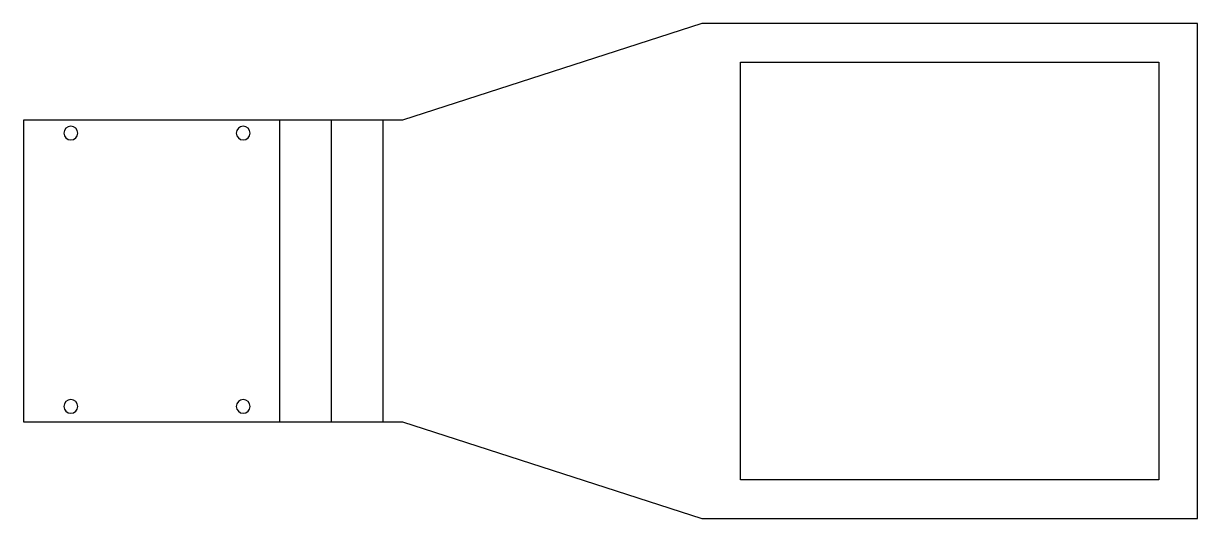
# Model space of a CAD drawing. Header units: millimetres. Extents: x -157 to 115, y 0 to 115.
import ezdxf

# ---------------------------------------------------------------- set-up
doc = ezdxf.new("R2010")
doc.units = ezdxf.units.MM

msp = doc.modelspace()

# ---------------------------------------------------------------- linework, layer by layer
at = {"layer": 'BEND'}
msp.add_line((-85.93, 22.5), (-85.93, 92.5), dxfattribs=at)
at = {"layer": 'BEND_EXTENT'}
for p, q in [((-97.88, 22.5), (-97.88, 92.5)), ((-73.98, 92.5), (-73.98, 22.5))]:
    msp.add_line(p, q, dxfattribs=at)
at = {"layer": 'INTERIOR_PROFILES'}
msp.add_lwpolyline([(9, 106), (106, 106), (106, 9), (9, 9)], close=True, dxfattribs=at)
at = {"layer": 'INTERIOR_PROFILES', "extrusion": (0, 0, -1)}
for centre in [(146.4, 89.54), (106.4, 89.54), (146.4, 26.04), (106.4, 26.04)]:
    msp.add_circle(centre, 1.6, dxfattribs=at)
at = {"layer": 'OUTER_PROFILES'}
msp.add_lwpolyline([(-157.38, 22.5), (-69.47, 22.5), (0, 0), (115, 0), (115, 115), (0, 115), (-69.47, 92.5), (-157.38, 92.5)], close=True, dxfattribs=at)

doc.saveas('drawing.dxf')
